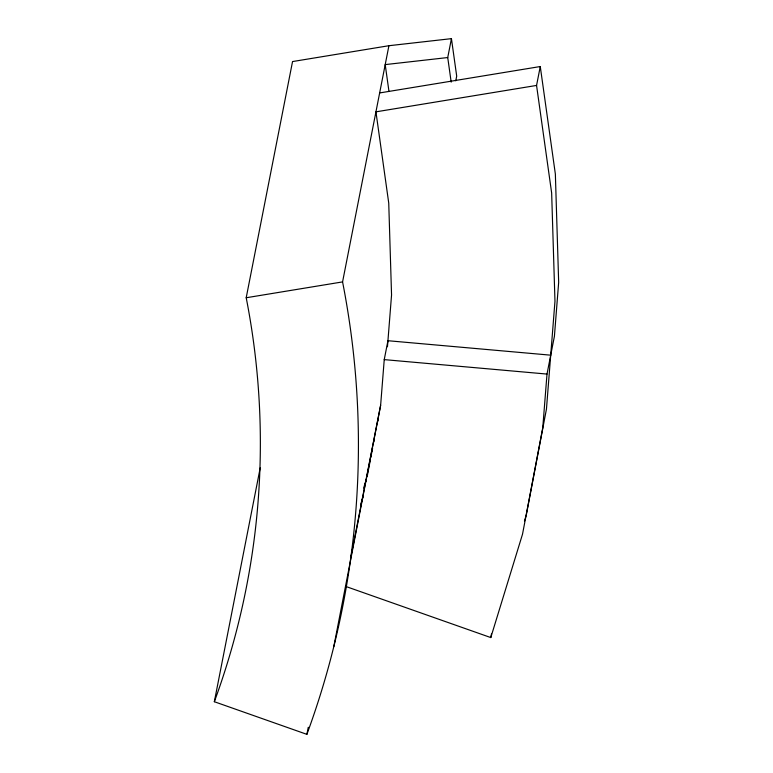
<?xml version="1.0" encoding="UTF-8"?>
<svg xmlns="http://www.w3.org/2000/svg" width="773" height="773" viewBox="0 0 773 773"><rect width="100%" height="100%" fill="white"/><g stroke="black" fill="none" stroke-linecap="round" stroke-linejoin="round"><path stroke-width="1.16" d="M333.801 646.624L380.625 405.361L384.239 359.619L387.94 340.719L550.705 355.174M387.466 346.739L391.553 294.977L388.742 203.096L375.939 111.843L536.559 85.436L540.269 66.536L379.649 92.944M540.269 66.536L555.362 174.089L558.666 282.367L554.415 336.284L547.004 374.074L542.743 427.991L522.519 534.182L490.787 637.57L345.608 586.388M367.165 476.564L370.335 459.964M370.779 457.597L372.586 448.108M373.717 442.185L374.171 439.818M377.562 422.029L378.007 419.662M308.272 727.267L306.881 734.35L214.334 701.72A818.578 782.392 11.1 0 0 246.201 297.75L292.542 61.56L388.916 45.713L451.442 38.65L456.698 76.112L455.77 80.836M214.334 701.72L260.211 467.887M306.881 734.35A916.807 876.282 11.1 0 0 342.574 281.903L388.916 45.713M451.181 82.131L447.731 57.55L451.442 38.65M350.971 556.521L380.625 405.361M490.787 637.57L491.483 634.024M363.629 488.111L366.102 480.033M360.624 504.692L363.465 495.464M524.461 521.031L526.22 515.282L546.453 409.091L554.966 301.267L551.651 192.979L536.559 85.436M246.201 297.75L342.574 281.903M447.731 57.55L385.205 64.603L388.983 91.523M384.239 359.619L547.004 374.074"/></g></svg>
